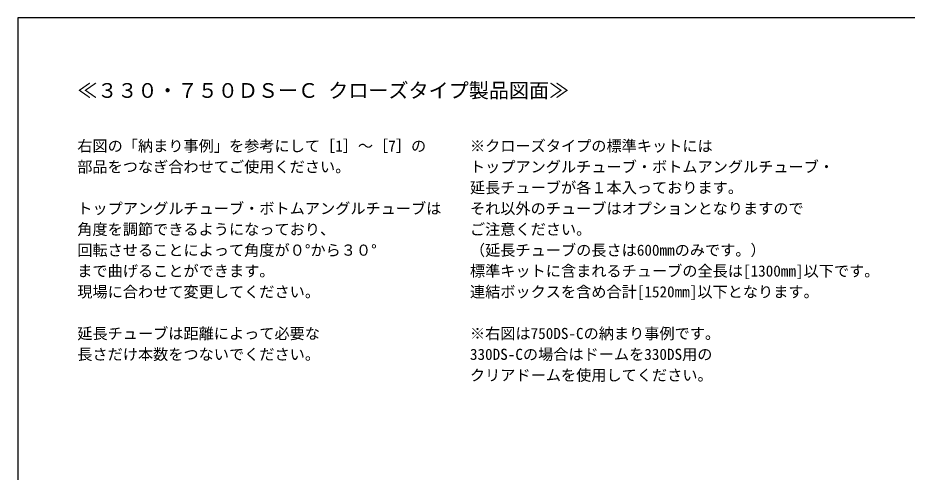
# Model space of a CAD drawing. Units: millimetres, scale not verified. Extents: x -3056 to 2944, y -2123 to 2078.
# Drawn here: x -3056 to -66, y 551 to 2078 of the extents above; entities that cross this region are included whole.
import ezdxf
from ezdxf.enums import TextEntityAlignment as Align

# ---------------------------------------------------------------- set-up
doc = ezdxf.new("R2010")
doc.units = ezdxf.units.MM
doc.header["$LTSCALE"] = 15
doc.layers.add('8-0', color=7, linetype='Continuous')
doc.layers.add('F-8', color=7, linetype='Continuous')
doc.styles.add('ＭＳ ゴシック', font='')
doc.styles.get('ＭＳ ゴシック').set_extended_font_data('MS Gothic')

msp = doc.modelspace()

# ---------------------------------------------------------------- linework, layer by layer
at = {"layer": '8-0'}
msp.add_lwpolyline([(-3056.25, -2122.5), (2943.75, -2122.5), (2943.75, 2077.5), (-3056.25, 2077.5)], close=True, dxfattribs=at)

# ---------------------------------------------------------------- texts
at = {"layer": 'F-8', "style": 'ＭＳ ゴシック'}
for s, height, p in [('≪３３０・７５０ＤＳーＣ クローズタイプ製品図面≫', 49.49, (-2856.25, 1793.75)), ('右図の「納まり事例」を参考にして［1］～［7］の', 37.39, (-2856.25, 1617)), ('※クローズタイプの標準キットには', 37.39, (-1536.25, 1617)), ('部品をつなぎ合わせてご使用ください。 ', 37.39, (-2856.25, 1547)), ('トップアングルチューブ・ボトムアングルチューブ・', 37.39, (-1536.25, 1547)), ('延長チューブが各１本入っております。', 37.39, (-1536.25, 1477)), ('トップアングルチューブ・ボトムアングルチューブは', 37.39, (-2856.25, 1407)), ('それ以外のチューブはオプションとなりますので', 37.39, (-1536.25, 1407)), ('角度を調節できるようになっており、', 37.39, (-2856.25, 1337)), ('ご注意ください。', 37.39, (-1536.25, 1337)), ('回転させることによって角度が０°から３０°', 37.39, (-2856.25, 1267)), ('（延長チューブの長さは600mmのみです。）', 37.39, (-1536.25, 1267)), ('まで曲げることができます。', 37.39, (-2856.25, 1197)), ('標準キットに含まれるチューブの全長は[1300mm]以下です。', 37.39, (-1536.25, 1197)), ('現場に合わせて変更してください。', 37.39, (-2856.25, 1127)), ('連結ボックスを含め合計[1520mm]以下となります。', 37.39, (-1536.25, 1127)), ('延長チューブは距離によって必要な', 37.39, (-2856.25, 987)), ('※右図は750DS-Cの納まり事例です。', 37.39, (-1536.25, 987)), ('長さだけ本数をつないでください。', 37.39, (-2856.25, 917)), ('330DS-Cの場合はドームを330DS用の', 37.39, (-1536.25, 917)), ('クリアドームを使用してください。', 37.39, (-1536.25, 847))]:
    msp.add_text(s, height=height, dxfattribs=at).set_placement(p, align=Align.BOTTOM_LEFT)

doc.saveas('drawing.dxf')
